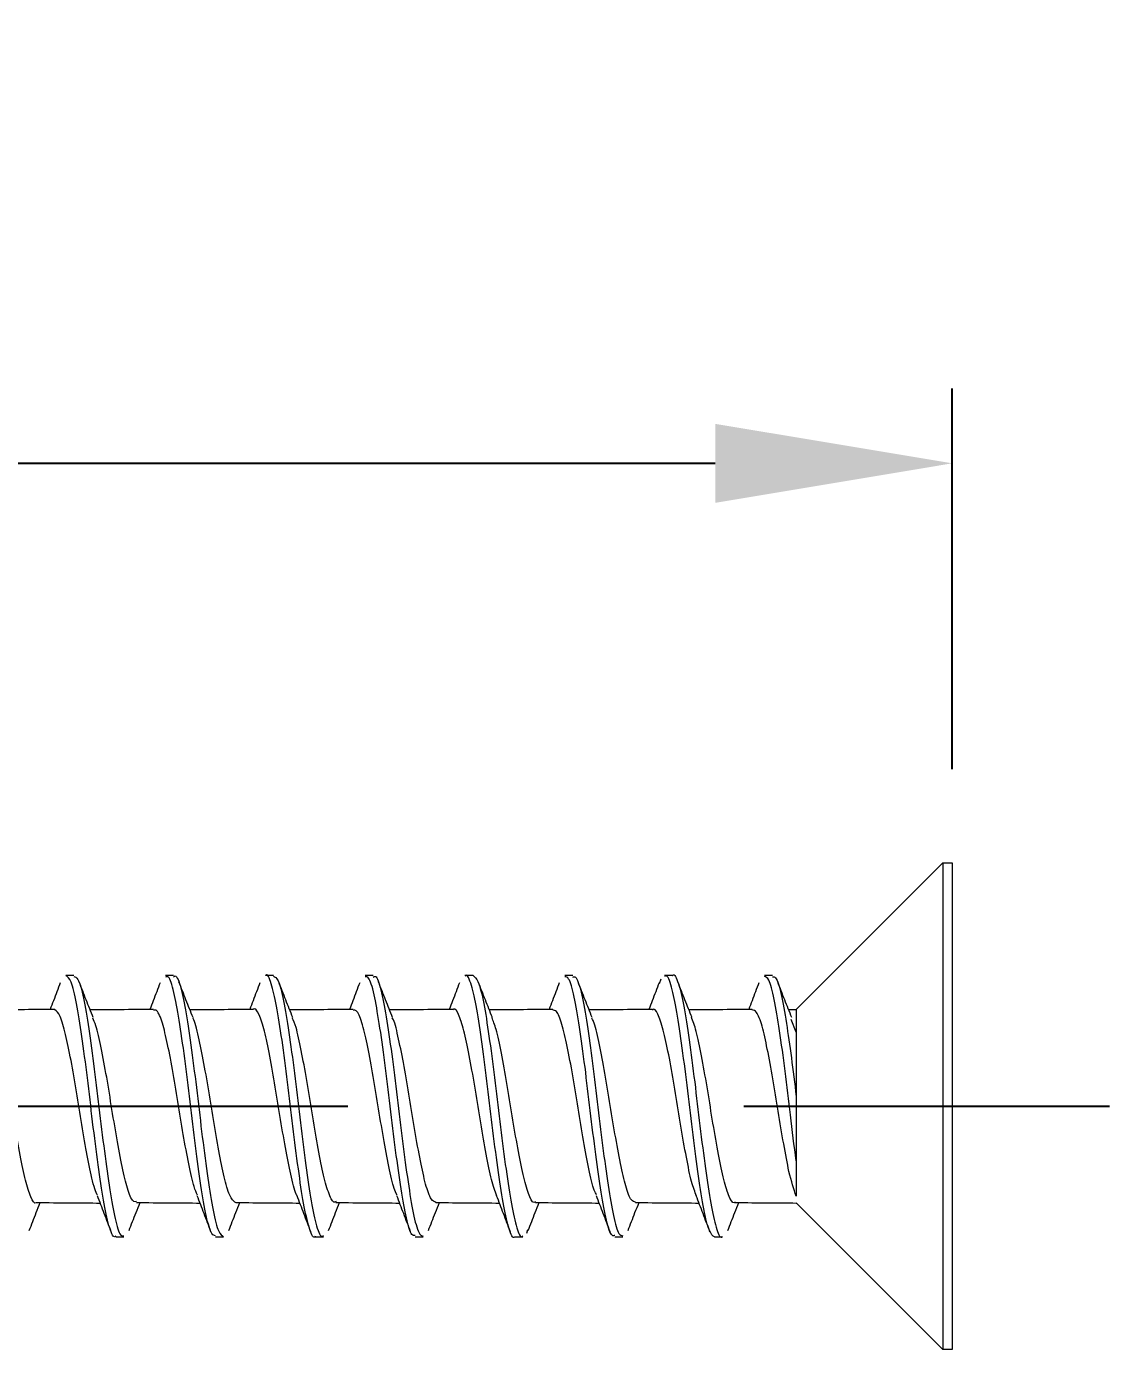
# Model space of a CAD drawing. Header units: millimetres. Extents: x 480 to 1074, y -563 to -143.
# Drawn here: x 683.57 to 700.93, y -455.93 to -434.73 of the extents above; entities that cross this region are included whole.
import ezdxf

# ---------------------------------------------------------------- set-up
doc = ezdxf.new("R2010")
doc.units = ezdxf.units.MM
doc.linetypes.add('CENTER', pattern=[50.8, 31.75, -6.35, 6.35, -6.35])
doc.styles.add('ROMANS', font='romans.shx', dxfattribs={"bigfont": 'whgtxt.shx'})
doc.dimstyles.new('A-1', dxfattribs={"dimscale": 0, "dimtxt": 4.5, "dimasz": 3.8, "dimexe": 1.2, "dimexo": 1.5, "dimgap": 1.8, "dimtad": 1, "dimdec": 4, "dimdsep": 46, "dimtxsty": 'ROMANS', "dimcen": 0, "dimclrd": 3, "dimclre": 3, "dimclrt": 2, "dimadec": 4, "dimazin": 2, "dimtfac": 1, "dimtdec": 4, "dimtmove": 0, "dimatfit": 0, "dimfxl": 0, "dimarcsym": 0})

# ---------------------------------------------------------------- blocks, each defined once
blk = doc.blocks.new('*D90')
at = {"color": 3, "lineweight": -2}
for p, q in [((648.408, -450.534), (648.408, -440.529)), ((698.408, -446.634), (698.408, -440.529)), ((652.208, -441.729), (694.608, -441.729))]:
    blk.add_line(p, q, dxfattribs=at)
at = {"color": 3}
for points in [[(652.208, -441.096), (652.208, -442.363), (648.408, -441.729)], [(694.608, -441.096), (694.608, -442.363), (698.408, -441.729)]]:
    blk.add_solid(points, dxfattribs=at)
at = {"layer": 'Defpoints', "color": 0}
for p in [(698.408, -441.729), (698.408, -448.134), (648.408, -452.034)]:
    blk.add_point(p, dxfattribs=at)
at = {"color": 2, "insert": (676.483, -437.679), "char_height": 4.5, "attachment_point": 5, "style": 'ROMANS'}
blk.add_mtext('50', dxfattribs=at)

msp = doc.modelspace()

# ---------------------------------------------------------------- linework, layer by layer
at = {"color": 7, "linetype": 'Continuous', "lineweight": 15}
for p, q in [((695.9075, -450.48354), (698.25677, -448.13427)), ((698.25677, -448.13427), (698.4075, -448.13427)), ((698.25677, -448.13427), (698.25677, -455.93427)), ((698.4075, -448.13427), (698.4075, -455.93427)), ((684.1967, -449.93427), (684.32614, -449.93427)), ((685.79741, -449.93427), (685.92556, -449.93427)), ((687.39667, -449.93427), (687.52611, -449.93427)), ((688.99743, -449.93427), (689.12569, -449.93427)), ((690.59682, -449.93427), (690.72593, -449.93427)), ((692.19733, -449.93427), (692.32585, -449.93427)), ((693.73511, -449.99883), (693.71252, -450.07307)), ((693.797, -449.93427), (693.92566, -449.93427)), ((695.39708, -449.93427), (695.52601, -449.93427)), ((695.78156, -450.48381), (695.9075, -450.48325)), ((695.9075, -450.8484), (695.82785, -450.6446)), ((695.9075, -450.48354), (695.9075, -450.84877)), ((695.9075, -451.8773), (695.9075, -452.90865)), ((698.25677, -455.93427), (695.9075, -453.585)), ((691.5884, -454.06954), (691.60599, -454.01174)), ((685.12589, -454.13427), (684.99727, -454.13427)), ((686.72561, -454.13427), (686.59706, -454.13427)), ((688.32604, -454.13427), (688.19701, -454.13427)), ((689.92551, -454.13427), (689.79725, -454.13427)), ((691.52613, -454.13427), (691.39677, -454.13427)), ((693.12554, -454.13427), (692.99739, -454.13427)), ((694.72613, -454.13427), (694.59665, -454.13427)), ((698.4075, -455.93427), (698.25677, -455.93427))]:
    msp.add_line(p, q, dxfattribs=at)
at = {"color": 1, "linetype": 'CENTER'}
msp.add_line((644.26879, -452.03427), (700.93106, -452.03427), dxfattribs=at)
at = {"color": 7, "linetype": 'Continuous', "lineweight": 15}
for points, knots in [([(684.99727, -454.11118), (684.98986, -454.11806), (684.95371, -454.15165), (684.88929, -453.96953), (684.79945, -453.57621), (684.71721, -452.98493), (684.62559, -452.29351), (684.54386, -451.56666), (684.45319, -450.89635), (684.36887, -450.35916), (684.28247, -450.0004), (684.22497, -449.95895), (684.1967, -449.93858)], [0, 0, 0, 0, 0.0278756, 0.13610016, 0.24525674, 0.35256456, 0.46212764, 0.56930681, 0.67866174, 0.78650509, 0.89504428, 1, 1, 1, 1]), ([(684.32614, -449.95563), (684.34742, -449.96066), (684.39703, -449.97237), (684.48125, -450.27173), (684.56287, -450.77255), (684.65393, -451.42218), (684.73756, -452.14391), (684.82557, -452.85104), (684.91358, -453.46755), (684.99719, -453.90755), (685.0721, -454.13155), (685.11312, -454.11113), (685.12589, -454.10477)], [0, 0, 0, 0, 0.082267631, 0.191783023, 0.298909845, 0.408343754, 0.515972375, 0.624714144, 0.733455913, 0.841084534, 0.950518444, 1, 1, 1, 1]), ([(686.59706, -454.10996), (686.57742, -454.10796), (686.52962, -454.1031), (686.44749, -453.81838), (686.36379, -453.32836), (686.2758, -452.68266), (686.18778, -451.96436), (686.10417, -451.25274), (686.01308, -450.63129), (685.93155, -450.17951), (685.8546, -449.94291), (685.8118, -449.95875), (685.79741, -449.96408)], [0, 0, 0, 0, 0.076267318, 0.185699394, 0.293326213, 0.40206616, 0.510806107, 0.618432926, 0.727865002, 0.83499003, 0.944503587, 1, 1, 1, 1]), ([(685.92556, -449.95969), (685.93419, -449.9525), (685.97119, -449.9217), (686.04068, -450.11386), (686.12625, -450.52065), (686.21215, -451.11823), (686.30189, -451.81498), (686.38416, -452.5408), (686.47576, -453.20523), (686.55753, -453.7337), (686.64552, -454.07587), (686.69984, -454.10919), (686.72561, -454.12499)], [0, 0, 0, 0, 0.03320582, 0.14239892, 0.25054446, 0.3587648, 0.46791713, 0.57522076, 0.68477956, 0.79195456, 0.90130522, 1, 1, 1, 1]), ([(688.19701, -454.11795), (688.19236, -454.12314), (688.15883, -454.16054), (688.09852, -453.996), (688.0077, -453.62636), (687.92601, -453.04898), (687.83439, -452.36537), (687.75211, -451.63716), (687.66239, -450.95986), (687.57645, -450.3974), (687.49101, -450.0489), (687.42857, -449.89931), (687.39838, -449.93883), (687.39667, -449.94106)], [0, 0, 0, 0, 0.01738214, 0.12523504, 0.23459965, 0.34178831, 0.45136108, 0.5586784, 0.66784464, 0.77607878, 0.88423811, 0.99344513, 1, 1, 1, 1]), ([(687.52611, -449.94826), (687.55033, -449.96), (687.60303, -449.98556), (687.68978, -450.31281), (687.77143, -450.83208), (687.86293, -451.4916), (687.94555, -452.21627), (688.03479, -452.91676), (688.12139, -453.52098), (688.20629, -453.93928), (688.27764, -454.1418), (688.316, -454.1141), (688.32604, -454.10685)], [0, 0, 0, 0, 0.09311024, 0.20252593, 0.30966594, 0.41919932, 0.52658481, 0.63562202, 0.74401809, 0.85198273, 0.96126454, 1, 1, 1, 1]), ([(689.79725, -454.10603), (689.78031, -454.1085), (689.73512, -454.11506), (689.65658, -453.85582), (689.5716, -453.38561), (689.48502, -452.75057), (689.39578, -452.03688), (689.31316, -451.32026), (689.22164, -450.68721), (689.14006, -450.21515), (689.06058, -449.95426), (689.01474, -449.96033), (688.99743, -449.96262)], [0, 0, 0, 0, 0.06553002, 0.17480259, 0.2827581, 0.39114501, 0.500173, 0.60754941, 0.71707354, 0.82420449, 0.93361093, 1, 1, 1, 1]), ([(689.12569, -449.963), (689.13705, -449.95601), (689.17669, -449.93162), (689.24982, -450.1443), (689.33398, -450.57321), (689.42137, -451.18342), (689.50997, -451.88728), (689.5931, -452.61062), (689.6844, -453.26544), (689.76598, -453.77588), (689.85157, -454.08947), (689.90273, -454.10814), (689.92551, -454.11645)], [0, 0, 0, 0, 0.04392325, 0.15329596, 0.26106727, 0.3696595, 0.47854329, 0.58605124, 0.69553835, 0.80266085, 0.91213891, 1, 1, 1, 1]), ([(691.39677, -454.12708), (691.39492, -454.12945), (691.36412, -454.16899), (691.30767, -454.01988), (691.21612, -453.6748), (691.13465, -453.11197), (691.04332, -452.43658), (690.96019, -451.70867), (690.87161, -451.02227), (690.78418, -450.44581), (690.70016, -450.07292), (690.63414, -449.90791), (690.60128, -449.94516), (690.59682, -449.95022)], [0, 0, 0, 0, 0.00686275, 0.1144153, 0.22391504, 0.33105876, 0.44056756, 0.54809681, 0.65700215, 0.76561589, 0.87340855, 0.98280293, 1, 1, 1, 1]), ([(690.72593, -449.93866), (690.75321, -449.95861), (690.80915, -449.99953), (690.89815, -450.35601), (690.98015, -450.89288), (691.07179, -451.56178), (691.15373, -452.28848), (691.24399, -452.98144), (691.32905, -453.57272), (691.41548, -453.96848), (691.48308, -454.15141), (691.51882, -454.11811), (691.52613, -454.1113)], [0, 0, 0, 0, 0.103934073, 0.213188852, 0.320428076, 0.429999327, 0.537226855, 0.646499668, 0.754506767, 0.862876327, 0.97194528, 1, 1, 1, 1]), ([(692.99739, -454.10448), (692.98312, -454.10994), (692.9405, -454.12628), (692.86577, -453.89091), (692.77926, -453.4413), (692.69423, -452.81764), (692.60395, -452.10945), (692.52202, -451.38874), (692.43036, -450.74457), (692.34841, -450.25306), (692.26666, -449.96631), (692.21764, -449.96101), (692.19733, -449.95881)], [0, 0, 0, 0, 0.05483032, 0.163882705, 0.272235803, 0.380226496, 0.48948271, 0.596693948, 0.706248556, 0.813471489, 0.922709672, 1, 1, 1, 1]), ([(692.32585, -449.96394), (692.33995, -449.95851), (692.38229, -449.9422), (692.45885, -450.17723), (692.54189, -450.62745), (692.6306, -451.24961), (692.71786, -451.95967), (692.80215, -452.6796), (692.89286, -453.32432), (692.9746, -453.81592), (693.0575, -454.10228), (693.10566, -454.10787), (693.12554, -454.11017)], [0, 0, 0, 0, 0.05469775, 0.164189016, 0.271670062, 0.38057584, 0.489131791, 0.596928841, 0.706282835, 0.813438938, 0.922982971, 1, 1, 1, 1]), ([(694.59665, -454.13036), (694.56995, -454.11031), (694.51504, -454.06905), (694.42489, -453.71301), (694.34307, -453.17603), (694.25239, -452.50655), (694.16809, -451.78064), (694.08084, -451.08585), (693.99209, -450.496), (693.90918, -450.0997), (693.8398, -449.91701), (693.80423, -449.95034), (693.797, -449.95711)], [0, 0, 0, 0, 0.10365534, 0.213216477, 0.320389311, 0.429760379, 0.537574259, 0.646147159, 0.755069942, 0.86256777, 0.972076131, 1, 1, 1, 1]), ([(693.92566, -449.94085), (693.92732, -449.93868), (693.95766, -449.89913), (694.01713, -450.04809), (694.10633, -450.39423), (694.18901, -450.95676), (694.2805, -451.63212), (694.36209, -452.36054), (694.45311, -453.04517), (694.53684, -453.62287), (694.62473, -453.99511), (694.68842, -454.16042), (694.72155, -454.1232), (694.72613, -454.11805)], [0, 0, 0, 0, 0.0062929, 0.11474083, 0.22377175, 0.33119368, 0.44073877, 0.54789182, 0.6573373, 0.7650155, 0.87375098, 0.98254479, 1, 1, 1, 1]), ([(695.9075, -452.90865), (695.87564, -452.66655), (695.8142, -452.19981), (695.73063, -451.45689), (695.63926, -450.80357), (695.55658, -450.29307), (695.47283, -449.97911), (695.42049, -449.96084), (695.39708, -449.95268)], [0, 0, 0, 0, 0.18133793, 0.34959709, 0.52161239, 0.69029376, 0.86150168, 1, 1, 1, 1]), ([(695.52601, -449.9625), (695.54289, -449.96005), (695.588, -449.9535), (695.66774, -450.21249), (695.74703, -450.66623), (695.8297, -451.24443), (695.88159, -451.6665), (695.9075, -451.8773)], [0, 0, 0, 0, 0.13751919, 0.36747451, 0.59265918, 0.79656159, 1, 1, 1, 1]), ([(683.95041, -450.47712), (683.9684, -450.43058), (684.0234, -450.28835), (684.07749, -450.14494), (684.11389, -450.04845)], [0, 0, 0, 0, 0.327213206, 1, 1, 1, 1]), ([(684.40515, -450.0366), (684.44268, -450.13314), (684.5172, -450.32486), (684.59338, -450.51389), (684.63119, -450.60772)], [0, 0, 0, 0, 0.50359109, 1, 1, 1, 1]), ([(685.55041, -450.47712), (685.5684, -450.43058), (685.6234, -450.28835), (685.67749, -450.14494), (685.71389, -450.04845)], [0, 0, 0, 0, 0.32721321, 1, 1, 1, 1]), ([(686.00515, -450.0366), (686.04268, -450.13314), (686.1172, -450.32486), (686.19338, -450.51389), (686.23119, -450.60772)], [0, 0, 0, 0, 0.50359109, 1, 1, 1, 1]), ([(687.15041, -450.47712), (687.1684, -450.43058), (687.2234, -450.28835), (687.27749, -450.14494), (687.31389, -450.04845)], [0, 0, 0, 0, 0.327213206, 1, 1, 1, 1]), ([(687.60515, -450.0366), (687.64268, -450.13314), (687.7172, -450.32486), (687.79338, -450.51389), (687.83119, -450.60772)], [0, 0, 0, 0, 0.50359109, 1, 1, 1, 1]), ([(688.75041, -450.47712), (688.7684, -450.43058), (688.8234, -450.28835), (688.87749, -450.14494), (688.91389, -450.04845)], [0, 0, 0, 0, 0.32721321, 1, 1, 1, 1]), ([(689.20515, -450.0366), (689.24268, -450.13314), (689.3172, -450.32486), (689.39338, -450.51389), (689.43119, -450.60772)], [0, 0, 0, 0, 0.50359109, 1, 1, 1, 1]), ([(690.35041, -450.47712), (690.3684, -450.43058), (690.4234, -450.28835), (690.47749, -450.14494), (690.51389, -450.04845)], [0, 0, 0, 0, 0.32721321, 1, 1, 1, 1]), ([(690.80515, -450.0366), (690.84268, -450.13314), (690.9172, -450.32486), (690.99338, -450.51389), (691.03119, -450.60772)], [0, 0, 0, 0, 0.50359109, 1, 1, 1, 1]), ([(691.95041, -450.47712), (691.9684, -450.43058), (692.0234, -450.28835), (692.07749, -450.14494), (692.11389, -450.04845)], [0, 0, 0, 0, 0.327213206, 1, 1, 1, 1]), ([(692.40515, -450.0366), (692.44268, -450.13314), (692.5172, -450.32486), (692.59338, -450.51389), (692.63119, -450.60772)], [0, 0, 0, 0, 0.50359109, 1, 1, 1, 1]), ([(693.55041, -450.47712), (693.5684, -450.43058), (693.6234, -450.28835), (693.67749, -450.14494), (693.71389, -450.04845)], [0, 0, 0, 0, 0.32721321, 1, 1, 1, 1]), ([(694.00515, -450.0366), (694.04268, -450.13314), (694.1172, -450.32486), (694.19338, -450.51389), (694.23119, -450.60772)], [0, 0, 0, 0, 0.50359109, 1, 1, 1, 1]), ([(695.15041, -450.47712), (695.1684, -450.43058), (695.2234, -450.28835), (695.27749, -450.14494), (695.31389, -450.04845)], [0, 0, 0, 0, 0.32721321, 1, 1, 1, 1]), ([(695.60515, -450.0366), (695.64268, -450.13314), (695.7172, -450.32486), (695.79338, -450.51389), (695.83119, -450.60772)], [0, 0, 0, 0, 0.50359109, 1, 1, 1, 1]), ([(687.90535, -453.46938), (687.90413, -453.46764), (687.87407, -453.42499), (687.81154, -453.18507), (687.73003, -452.7707), (687.63841, -452.25649), (687.5561, -451.71752), (687.46641, -451.21779), (687.38045, -450.80539), (687.29501, -450.5543), (687.23339, -450.44803), (687.20394, -450.4785), (687.203, -450.47947)], [0, 0, 0, 0, 0.005278955, 0.130086243, 0.25235354, 0.377404007, 0.499821433, 0.624397027, 0.747884385, 0.871284432, 0.995907654, 1, 1, 1, 1]), ([(682.98156, -450.48381), (683.14295, -450.48328), (683.48359, -450.48215), (683.82421, -450.47853), (684.00344, -450.47662)], [0, 0, 0, 0, 0.47381305, 1, 1, 1, 1]), ([(683.72843, -453.57977), (683.72681, -453.58132), (683.69646, -453.61043), (683.63779, -453.50047), (683.54797, -453.24558), (683.46567, -452.83004), (683.37413, -452.33215), (683.29233, -451.79364), (683.20171, -451.28991), (683.11756, -450.85817), (683.05956, -450.6906), (683.03057, -450.60683)], [0, 0, 0, 0, 0.00699752, 0.13102644, 0.25614889, 0.37910268, 0.50470232, 0.62750525, 0.75286052, 0.87644235, 1, 1, 1, 1]), ([(684.70098, -453.45557), (684.69825, -453.45129), (684.66655, -453.40155), (684.60333, -453.14884), (684.52122, -452.72242), (684.42962, -452.20321), (684.34784, -451.66535), (684.25721, -451.17107), (684.17286, -450.77782), (684.08686, -450.51927), (684.02975, -450.49354), (684.00188, -450.48099)], [0, 0, 0, 0, 0.01178047, 0.13687261, 0.25979763, 0.38536662, 0.50814089, 0.63346569, 0.75701831, 0.8813865, 1, 1, 1, 1]), ([(684.58156, -450.48381), (684.74295, -450.48328), (685.08359, -450.48215), (685.42421, -450.47853), (685.60344, -450.47662)], [0, 0, 0, 0, 0.47381305, 1, 1, 1, 1]), ([(685.32844, -453.56259), (685.31441, -453.56659), (685.27213, -453.57865), (685.19596, -453.40548), (685.11229, -453.07332), (685.0243, -452.6138), (684.9363, -452.09058), (684.85264, -451.5567), (684.76163, -451.08859), (684.6917, -450.75394), (684.64501, -450.65665), (684.62777, -450.62073)], [0, 0, 0, 0, 0.062068, 0.18705445, 0.30993069, 0.43410778, 0.55828487, 0.68116111, 0.80614755, 0.92843749, 1, 1, 1, 1]), ([(686.30774, -453.45891), (686.28911, -453.41878), (686.24102, -453.3152), (686.16773, -452.9704), (686.07981, -452.49495), (685.9918, -451.95939), (685.90814, -451.43344), (685.81711, -450.97661), (685.73552, -450.64748), (685.65905, -450.47858), (685.61662, -450.4938), (685.60263, -450.49882)], [0, 0, 0, 0, 0.07729414, 0.19946199, 0.32292257, 0.44638315, 0.568551, 0.69281588, 0.81440108, 0.93876067, 1, 1, 1, 1]), ([(686.18156, -450.48381), (686.34295, -450.48328), (686.68359, -450.48215), (687.02421, -450.47853), (687.20344, -450.47662)], [0, 0, 0, 0, 0.47381305, 1, 1, 1, 1]), ([(686.92984, -453.58271), (686.90226, -453.56785), (686.84613, -453.53762), (686.7563, -453.27385), (686.67445, -452.8773), (686.58292, -452.38366), (686.50059, -451.84822), (686.4109, -451.33172), (686.32498, -450.91314), (686.26622, -450.66641), (686.23502, -450.62018), (686.23307, -450.6173)], [0, 0, 0, 0, 0.12117545, 0.24664301, 0.36955594, 0.49526808, 0.618332, 0.74356653, 0.86770655, 0.99175875, 1, 1, 1, 1]), ([(687.78156, -450.48381), (687.94295, -450.48328), (688.28359, -450.48215), (688.62421, -450.47853), (688.80344, -450.47662)], [0, 0, 0, 0, 0.47381305, 1, 1, 1, 1]), ([(688.5286, -453.56332), (688.51729, -453.56846), (688.47767, -453.58647), (688.40505, -453.4297), (688.32011, -453.11336), (688.23351, -452.66262), (688.1443, -452.14402), (688.06162, -451.60795), (687.9702, -451.13104), (687.89734, -450.77469), (687.8476, -450.66302), (687.82729, -450.61741)], [0, 0, 0, 0, 0.04976842, 0.17450263, 0.29769807, 0.42139737, 0.54584571, 0.66836485, 0.79339314, 0.91562564, 1, 1, 1, 1]), ([(689.50723, -453.45664), (689.4918, -453.42565), (689.447, -453.3357), (689.37556, -453.01228), (689.28903, -452.54581), (689.1998, -452.01313), (689.11713, -451.48323), (689.02568, -451.0176), (688.94404, -450.67323), (688.86502, -450.48659), (688.81956, -450.4949), (688.80265, -450.49799)], [0, 0, 0, 0, 0.064424, 0.18703724, 0.31015172, 0.43401134, 0.5559518, 0.68038835, 0.80204364, 0.92634333, 1, 1, 1, 1]), ([(689.38156, -450.48381), (689.54295, -450.48328), (689.88359, -450.48215), (690.22421, -450.47853), (690.40344, -450.47662)], [0, 0, 0, 0, 0.47381305, 1, 1, 1, 1]), ([(690.12972, -453.57529), (690.10514, -453.56658), (690.05218, -453.54782), (689.96476, -453.30573), (689.88308, -452.9222), (689.79186, -452.43544), (689.70867, -451.90134), (689.62011, -451.38025), (689.53269, -450.94843), (689.47093, -450.68275), (689.43535, -450.62679), (689.42909, -450.61695)], [0, 0, 0, 0, 0.10813612, 0.23305189, 0.35521715, 0.4801435, 0.60275869, 0.72698017, 0.85086115, 0.97378375, 1, 1, 1, 1]), ([(691.10721, -453.47392), (691.07814, -453.395), (691.01953, -453.2359), (690.93851, -452.81242), (690.84738, -452.31082), (690.76417, -451.77009), (690.67562, -451.26374), (690.58819, -450.84083), (690.50414, -450.57102), (690.43857, -450.45401), (690.40607, -450.4839), (690.40199, -450.48765)], [0, 0, 0, 0, 0.11979575, 0.24151682, 0.36598761, 0.48815675, 0.61192558, 0.73535532, 0.85783061, 0.98216827, 1, 1, 1, 1]), ([(690.98156, -450.48381), (691.14295, -450.48328), (691.48359, -450.48215), (691.82421, -450.47853), (692.00344, -450.47662)], [0, 0, 0, 0, 0.47381305, 1, 1, 1, 1]), ([(691.72869, -453.5658), (691.72011, -453.57107), (691.6831, -453.59379), (691.61423, -453.45208), (691.52778, -453.15217), (691.4427, -452.7107), (691.35249, -452.19737), (691.27048, -451.65977), (691.17893, -451.17457), (691.10284, -450.79575), (691.05012, -450.66852), (691.02678, -450.61218)], [0, 0, 0, 0, 0.03754784, 0.16194373, 0.2855231, 0.40867948, 0.53331345, 0.65556014, 0.78054273, 0.90280307, 1, 1, 1, 1]), ([(692.70682, -453.45634), (692.69455, -453.43343), (692.65301, -453.3559), (692.58322, -453.05284), (692.49823, -452.59613), (692.40798, -452.06691), (692.32599, -451.53379), (692.2344, -451.05967), (692.15239, -450.70069), (692.07109, -450.49511), (692.02245, -450.49533), (692.00253, -450.49542)], [0, 0, 0, 0, 0.05161472, 0.17473913, 0.2974423, 0.42161692, 0.54341418, 0.66793596, 0.78974681, 0.91390045, 1, 1, 1, 1]), ([(692.58156, -450.48381), (692.74295, -450.48328), (693.08359, -450.48215), (693.42421, -450.47853), (693.60344, -450.47662)], [0, 0, 0, 0, 0.47381305, 1, 1, 1, 1]), ([(693.32971, -453.56953), (693.30805, -453.56587), (693.25811, -453.55743), (693.17338, -453.33603), (693.09155, -452.96615), (693.00091, -452.4866), (692.91658, -451.95465), (692.82933, -451.42922), (692.74061, -450.98616), (692.67686, -450.70248), (692.63814, -450.63641), (692.62881, -450.62048)], [0, 0, 0, 0, 0.09572967, 0.22068605, 0.34285486, 0.46758924, 0.590506, 0.71430846, 0.83851936, 0.96106736, 1, 1, 1, 1]), ([(694.30938, -453.47365), (694.28252, -453.40527), (694.22611, -453.26164), (694.14697, -452.85843), (694.05643, -452.36336), (693.97207, -451.82328), (693.88484, -451.31053), (693.79612, -450.87754), (693.71316, -450.59013), (693.64424, -450.46038), (693.60903, -450.48769), (693.6022, -450.49299)], [0, 0, 0, 0, 0.1103064, 0.23170137, 0.35564442, 0.47778224, 0.60079975, 0.7242229, 0.84599447, 0.97009679, 1, 1, 1, 1]), ([(694.18156, -450.48381), (694.34295, -450.48328), (694.68359, -450.48215), (695.02421, -450.47853), (695.20344, -450.47662)], [0, 0, 0, 0, 0.47381305, 1, 1, 1, 1]), ([(694.92869, -453.57), (694.92284, -453.57446), (694.88844, -453.60065), (694.82346, -453.47261), (694.73558, -453.1898), (694.65181, -452.75813), (694.56085, -452.25054), (694.47919, -451.71208), (694.38779, -451.21911), (694.30814, -450.81711), (694.25258, -450.67319), (694.22627, -450.60505)], [0, 0, 0, 0, 0.02542799, 0.14939822, 0.27330041, 0.39596969, 0.52070032, 0.64275735, 0.76760424, 0.88997474, 1, 1, 1, 1]), ([(695.9075, -453.4775), (695.86839, -453.36112), (695.79983, -453.15717), (695.70733, -452.64166), (695.61635, -452.12176), (695.5347, -451.58471), (695.44327, -451.10281), (695.36057, -450.72977), (695.27724, -450.50416), (695.22529, -450.49512), (695.20228, -450.49111)], [0, 0, 0, 0, 0.16256193, 0.28489826, 0.40928934, 0.53101536, 0.65552233, 0.77756082, 0.90146969, 1, 1, 1, 1]), ([(695.9075, -450.84877), (695.9075, -450.87877), (695.9075, -450.93974), (695.9075, -451.08047), (695.9075, -451.25492), (695.9075, -451.47203), (695.9075, -451.68461), (695.9075, -451.82902), (695.9075, -451.8773)], [0, 0, 0, 0, 0.1680581, 0.34157329, 0.51615921, 0.69496503, 0.89801956, 1, 1, 1, 1]), ([(695.9075, -452.90865), (695.9075, -452.94789), (695.9075, -453.07035), (695.9075, -453.22731), (695.9075, -453.36719), (695.9075, -453.44295), (695.9075, -453.48075), (695.9075, -453.47859), (695.9075, -453.4775)], [0, 0, 0, 0, 0.112292577, 0.350392806, 0.529602741, 0.713833008, 0.855532377, 1, 1, 1, 1]), ([(683.78146, -453.58473), (683.75997, -453.63821), (683.70059, -453.786), (683.64233, -453.93614), (683.60515, -454.03195)], [0, 0, 0, 0, 0.36184793, 1, 1, 1, 1]), ([(684.75089, -453.59143), (684.58918, -453.58973), (684.24831, -453.58615), (683.90742, -453.58507), (683.72825, -453.5845)], [0, 0, 0, 0, 0.47441367, 1, 1, 1, 1]), ([(684.92417, -454.04575), (684.88758, -453.949), (684.81479, -453.75657), (684.74066, -453.56452), (684.7038, -453.46903)], [0, 0, 0, 0, 0.50277291, 1, 1, 1, 1]), ([(685.38146, -453.58473), (685.35997, -453.63821), (685.30059, -453.786), (685.24233, -453.93614), (685.20515, -454.03195)], [0, 0, 0, 0, 0.36184793, 1, 1, 1, 1]), ([(686.35089, -453.59143), (686.18918, -453.58973), (685.84831, -453.58615), (685.50742, -453.58507), (685.32825, -453.5845)], [0, 0, 0, 0, 0.47441367, 1, 1, 1, 1]), ([(686.52417, -454.04575), (686.48758, -453.949), (686.41479, -453.75657), (686.34066, -453.56452), (686.3038, -453.46903)], [0, 0, 0, 0, 0.50277291, 1, 1, 1, 1]), ([(686.98146, -453.58473), (686.95997, -453.63821), (686.90059, -453.786), (686.84233, -453.93614), (686.80515, -454.03195)], [0, 0, 0, 0, 0.361847928, 1, 1, 1, 1]), ([(687.95089, -453.59143), (687.78918, -453.58973), (687.44831, -453.58615), (687.10742, -453.58507), (686.92825, -453.5845)], [0, 0, 0, 0, 0.47441367, 1, 1, 1, 1]), ([(688.12417, -454.04575), (688.08758, -453.949), (688.01479, -453.75657), (687.94066, -453.56452), (687.9038, -453.46903)], [0, 0, 0, 0, 0.50277291, 1, 1, 1, 1]), ([(688.58146, -453.58473), (688.55997, -453.63821), (688.50059, -453.786), (688.44233, -453.93614), (688.40515, -454.03195)], [0, 0, 0, 0, 0.36184793, 1, 1, 1, 1]), ([(689.55089, -453.59143), (689.38918, -453.58973), (689.04831, -453.58615), (688.70742, -453.58507), (688.52825, -453.5845)], [0, 0, 0, 0, 0.47441367, 1, 1, 1, 1]), ([(689.72417, -454.04575), (689.68758, -453.949), (689.61479, -453.75657), (689.54066, -453.56452), (689.5038, -453.46903)], [0, 0, 0, 0, 0.50277291, 1, 1, 1, 1]), ([(690.18146, -453.58473), (690.15997, -453.63821), (690.10059, -453.786), (690.04233, -453.93614), (690.00515, -454.03195)], [0, 0, 0, 0, 0.36184793, 1, 1, 1, 1]), ([(691.15089, -453.59143), (690.98918, -453.58973), (690.64831, -453.58615), (690.30742, -453.58507), (690.12825, -453.5845)], [0, 0, 0, 0, 0.47441367, 1, 1, 1, 1]), ([(691.32417, -454.04575), (691.28758, -453.949), (691.21479, -453.75657), (691.14066, -453.56452), (691.1038, -453.46903)], [0, 0, 0, 0, 0.50277291, 1, 1, 1, 1]), ([(691.78146, -453.58473), (691.75997, -453.63821), (691.70059, -453.786), (691.64233, -453.93614), (691.60515, -454.03195)], [0, 0, 0, 0, 0.36184793, 1, 1, 1, 1]), ([(692.75089, -453.59143), (692.58918, -453.58973), (692.24831, -453.58615), (691.90742, -453.58507), (691.72825, -453.5845)], [0, 0, 0, 0, 0.47441367, 1, 1, 1, 1]), ([(692.92417, -454.04575), (692.88758, -453.949), (692.81479, -453.75657), (692.74066, -453.56452), (692.7038, -453.46903)], [0, 0, 0, 0, 0.50277291, 1, 1, 1, 1]), ([(693.38146, -453.58473), (693.35997, -453.63821), (693.30059, -453.786), (693.24233, -453.93614), (693.20515, -454.03195)], [0, 0, 0, 0, 0.361847928, 1, 1, 1, 1]), ([(694.35089, -453.59143), (694.18918, -453.58973), (693.84831, -453.58615), (693.50742, -453.58507), (693.32825, -453.5845)], [0, 0, 0, 0, 0.47441367, 1, 1, 1, 1]), ([(694.52417, -454.04575), (694.48758, -453.949), (694.41479, -453.75657), (694.34066, -453.56452), (694.3038, -453.46903)], [0, 0, 0, 0, 0.50277291, 1, 1, 1, 1]), ([(694.98146, -453.58473), (694.95997, -453.63821), (694.90059, -453.786), (694.84233, -453.93614), (694.80515, -454.03195)], [0, 0, 0, 0, 0.36184793, 1, 1, 1, 1]), ([(695.90743, -453.59103), (695.7602, -453.58949), (695.43382, -453.58608), (695.10742, -453.58506), (694.92825, -453.5845)], [0, 0, 0, 0, 0.45108221, 1, 1, 1, 1])]:
    msp.add_open_spline(points, degree=3, knots=knots, dxfattribs=at)

# ---------------------------------------------------------------- dimensions: what is measured, and where the dimension line sits
dim = msp.add_linear_dim(base=(698.4075, -441.72931), p1=(648.4075, -452.03427), p2=(698.4075, -448.13427), dimstyle='A-1', override={"dimscale": 1})
dim.commit()
dim.dimension.update_dxf_attribs({"geometry": '*D90', "text_midpoint": (676.4829, -441.72931), "dimtype": 160})

doc.saveas('drawing.dxf')
